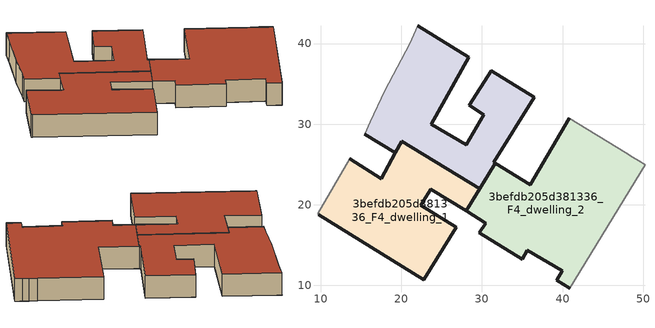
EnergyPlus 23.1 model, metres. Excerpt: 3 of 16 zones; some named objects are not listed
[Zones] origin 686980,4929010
3befdb205d381336_F4_dwelling_0
 floor to 3befdb205d381336_F3_dwelling_0 (EU_floor_Construction): 31.65,25.16 31.47,25.27 36.48,33.36 31.15,36.62 28.45,32.36 30.24,31.15 28.05,27.42 23.69,30 28.34,38.33 22.02,42.19 21.01,40 17.93,34.14 16.14,30.28 15.42,28.73 19.24,26.43 20.04,27.89 29.71,21.99 z12
 wall outside (EU_wall_Construction): 22.02,42.19 28.34,38.33 23.69,30 28.05,27.42 30.24,31.15 28.45,32.36 31.15,36.62 36.48,33.36 31.47,25.27 31.65,25.16 29.71,21.99 20.04,27.89 19.24,26.43 15.42,28.73 z12:15
 wall adiabatic (EU_wall_Construction): 15.42,28.73 16.14,30.28 17.93,34.14 21.01,40 22.02,42.19 z12:15
 roof outside (EU_roof_Construction): 31.15,36.62 36.48,33.36 31.47,25.27 31.65,25.16 29.71,21.99 20.04,27.89 19.24,26.43 15.42,28.73 16.14,30.28 17.93,34.14 21.01,40 22.02,42.19 28.34,38.33 23.69,30 28.05,27.42 30.24,31.15 28.45,32.36 z15
3befdb205d381336_F4_dwelling_1
 floor to 3befdb205d381336_F3_dwelling_1 (EU_floor_Construction): 22.8,10.66 26.78,17.18 22.39,19.9 23.63,21.93 28.02,19.21 29.71,21.99 20.04,27.89 19.24,26.43 19.24,26.42 17.48,23.2 13.6,25.69 9.58,18.88 9.75,18.77 z12
 wall outside (EU_wall_Construction): 13.6,25.69 17.48,23.2 19.24,26.42 19.24,26.43 20.04,27.89 29.71,21.99 28.02,19.21 23.63,21.93 22.39,19.9 26.78,17.18 22.8,10.66 9.75,18.77 z12:15
 wall adiabatic (EU_wall_Construction): 9.75,18.77 9.58,18.88 13.6,25.69 z12:15
 roof outside (EU_roof_Construction): 29.71,21.99 28.02,19.21 23.63,21.93 22.39,19.9 26.78,17.18 22.8,10.66 9.75,18.77 9.58,18.88 13.6,25.69 17.48,23.2 19.24,26.42 19.24,26.43 20.04,27.89 z15
3befdb205d381336_F4_dwelling_2
 floor to 3befdb205d381336_F3_dwelling_2 (EU_floor_Construction): 40.89,9.65 50.24,24.97 49.46,25.44 48.73,25.89 47.83,26.44 40.83,30.71 35.97,22.49 31.65,25.16 28.02,19.21 30.45,17.72 29.69,16.49 34.98,13.25 35.6,14.33 39.96,11.82 39.28,10.63 z12
 wall outside (EU_wall_Construction): 40.89,9.65 39.28,10.63 39.96,11.82 35.6,14.33 34.98,13.25 29.69,16.49 30.45,17.72 28.02,19.21 31.65,25.16 35.97,22.49 40.83,30.71 z12:15
 wall adiabatic (EU_wall_Construction): 40.83,30.71 47.83,26.44 48.73,25.89 49.46,25.44 50.24,24.97 40.89,9.65 z12:15
 roof outside (EU_roof_Construction): 47.83,26.44 48.73,25.89 49.46,25.44 50.24,24.97 40.89,9.65 39.28,10.63 39.96,11.82 35.6,14.33 34.98,13.25 29.69,16.49 30.45,17.72 28.02,19.21 31.65,25.16 35.97,22.49 40.83,30.71 z15
[Building]
EU S2 Campaign: North Axis=0; Terrain=City; Solar Distribution=FullExterior
[Site:Location]
Bologna: Latitude=44.5; Longitude=11.25; Time Zone=1; Elevation=37
[SizingPeriod:WeatherFileDays]
AnnualSizingPeriod: Begin Month=1; Begin Day of Month=1; End Month=12; End Day of Month=31; Day of Week for Start Day=Monday; Use Weather File Daylight Saving Period=No; Use Weather File Rain and Snow Indicators=No
[MATERIAL]
EU_InternalMass_Material: Roughness=MediumRough; Thickness=0.1; Conductivity=1; Density=1800; Specific Heat=900; Thermal Absorptance=0.9; Solar Absorptance=0.7; Visible Absorptance=0.7
[MATERIAL:NOMASS] Roughness=MediumRough; Thermal Absorptance=0.9; Solar Absorptance=0.7; Visible Absorptance=0.7
Name | Thermal Resistance
EU_wall_NoMass | 0.905828
EU_roof_NoMass | 0.37593
EU_floor_NoMass | 0.67114
[CONSTRUCTION]
EU_wall_Construction: EU_wall_NoMass
EU_roof_Construction: EU_roof_NoMass
EU_floor_Construction: EU_floor_NoMass
EU_InternalMass_Construction: EU_InternalMass_Material
[ZONE] Type=1; Multiplier=1; Ceiling Height=autocalculate; Floor Area=autocalculate; Part of Total Floor Area=Yes
Name | Volume
3befdb205d381336_F4_dwelling_0 | 557.704
3befdb205d381336_F4_dwelling_1 | 512.202
3befdb205d381336_F4_dwelling_2 | 684.136
[INTERNALMASS] Construction=EU_InternalMass_Construction
Name | Zone or ZoneList | Surface Area
3befdb205d381336_F4_dwelling_0_EU_InternalMass | 3befdb205d381336_F4_dwelling_0 | 356.641
3befdb205d381336_F4_dwelling_1_EU_InternalMass | 3befdb205d381336_F4_dwelling_1 | 233.193
3befdb205d381336_F4_dwelling_2_EU_InternalMass | 3befdb205d381336_F4_dwelling_2 | 123.444
[OTHEREQUIPMENT] Fuel Type=Electricity; Design Level Calculation Method=Watts/Area; Power per Zone Floor Area=1; Fraction Latent=0; Fraction Radiant=0; Fraction Lost=0; Carbon Dioxide Generation Rate=0; EndUse Subcategory=EU_Step8_InternalGains
Name | Zone or ZoneList or Space or SpaceList | Schedule
EU_Step8_InternalGain_3befdb205d381336_F4_dwelling_0_f000 | 3befdb205d381336_F4_dwelling_0 | EU_Step8_GainSchedule_3befdb205d381336_F4_dwelling_0_f000
EU_Step8_InternalGain_3befdb205d381336_F4_dwelling_1_f000 | 3befdb205d381336_F4_dwelling_1 | EU_Step8_GainSchedule_3befdb205d381336_F4_dwelling_1_f000
EU_Step8_InternalGain_3befdb205d381336_F4_dwelling_2_f000 | 3befdb205d381336_F4_dwelling_2 | EU_Step8_GainSchedule_3befdb205d381336_F4_dwelling_2_f000
[ZONEVENTILATION:DESIGNFLOWRATE] Schedule=EU_AlwaysOn; Design Flow Rate Calculation Method=AirChanges/Hour; Air Changes per Hour=0.73129; Ventilation Type=Natural; Fan Pressure Rise=0; Fan Total Efficiency=1; Constant Term Coefficient=1; Temperature Term Coefficient=0; Velocity Term Coefficient=0; Velocity Squared Term Coefficient=0; Minimum Indoor Temperature=-100; Maximum Indoor Temperature=100; Delta Temperature=-100; Minimum Outdoor Temperature=-100; Maximum Outdoor Temperature=100; Maximum Wind Speed=40
Name | Zone or ZoneList or Space or SpaceList
EU_ConstantAir_3befdb205d381336_F4_dwelling_0 | 3befdb205d381336_F4_dwelling_0
EU_ConstantAir_3befdb205d381336_F4_dwelling_1 | 3befdb205d381336_F4_dwelling_1
EU_ConstantAir_3befdb205d381336_F4_dwelling_2 | 3befdb205d381336_F4_dwelling_2
[HVACTEMPLATE:ZONE:IDEALLOADSAIRSYSTEM] System Availability Schedule=EU_AlwaysOn; Maximum Heating Supply Air Temperature=50; Minimum Cooling Supply Air Temperature=13; Maximum Heating Supply Air Humidity Ratio=0.0156; Minimum Cooling Supply Air Humidity Ratio=0.0077; Heating Limit=NoLimit; Cooling Limit=NoLimit; Heating Availability Schedule=EU_AlwaysOn; Cooling Availability Schedule=EU_CoolingOff; Dehumidification Control Type=ConstantSensibleHeatRatio; Cooling Sensible Heat Ratio=0.7; Dehumidification Setpoint=60; Humidification Control Type=None; Humidification Setpoint=30; Outdoor Air Method=None; Outdoor Air Flow Rate per Person=0.00944; Outdoor Air Flow Rate per Zone Floor Area=0; Outdoor Air Flow Rate per Zone=0; Demand Controlled Ventilation Type=None; Outdoor Air Economizer Type=NoEconomizer; Heat Recovery Type=None; Sensible Heat Recovery Effectiveness=0.7; Latent Heat Recovery Effectiveness=0.65
Name | Template Thermostat
3befdb205d381336_F4_dwelling_0 | EU_HeatOnly_3befdb205d381336_F4_dwelling_0
3befdb205d381336_F4_dwelling_1 | EU_HeatOnly_3befdb205d381336_F4_dwelling_1
3befdb205d381336_F4_dwelling_2 | EU_HeatOnly_3befdb205d381336_F4_dwelling_2
[SIZING:ZONE] Zone Cooling Design Supply Air Temperature Input Method=SupplyAirTemperature; Zone Cooling Design Supply Air Temperature=13; Zone Heating Design Supply Air Temperature Input Method=SupplyAirTemperature; Zone Heating Design Supply Air Temperature=50; Zone Cooling Design Supply Air Humidity Ratio=0.008; Zone Heating Design Supply Air Humidity Ratio=0.008; Cooling Design Air Flow Method=DesignDay; Cooling Design Air Flow Rate=0; Cooling Minimum Air Flow per Zone Floor Area=0.000762; Cooling Minimum Air Flow=0; Cooling Minimum Air Flow Fraction=0.2; Heating Design Air Flow Method=DesignDay; Heating Design Air Flow Rate=0; Heating Maximum Air Flow per Zone Floor Area=0.002032; Heating Maximum Air Flow=0.141576; Heating Maximum Air Flow Fraction=0.3; Account for Dedicated Outdoor Air System=No; Dedicated Outdoor Air System Control Strategy=NeutralSupplyAir; Dedicated Outdoor Air Low Setpoint Temperature for Design=autosize; Dedicated Outdoor Air High Setpoint Temperature for Design=autosize; Zone Load Sizing Method=Sensible Load Only No Latent Load; Zone Latent Cooling Design Supply Air Humidity Ratio Input Method=HumidityRatioDifference; Zone Cooling Design Supply Air Humidity Ratio Difference=0.005; Zone Latent Heating Design Supply Air Humidity Ratio Input Method=HumidityRatioDifference; Zone Humidification Design Supply Air Humidity Ratio Difference=0.005
3befdb205d381336_F4_dwelling_0; 3befdb205d381336_F4_dwelling_1; 3befdb205d381336_F4_dwelling_2
[SCHEDULE:CONSTANT]
Name | Hourly Value
EU_AlwaysOn | 1
EU_CoolingOff | 0
[SCHEDULE:FILE] Column Number=1; Rows to Skip at Top=0; Number of Hours of Data=8760; Column Separator=Comma; Interpolate to Timestep=No; Minutes per Item=60; Adjust Schedule for Daylight Savings=Yes
Name | File
EU_Step8_GainSchedule_3befdb205d381336_F4_dwelling_0_f000 | ../../schedules/3befdb205d381336/3befdb205d381336_F4_dwelling_0_f000_gain.csv
EU_Step8_GainSchedule_3befdb205d381336_F4_dwelling_1_f000 | ../../schedules/3befdb205d381336/3befdb205d381336_F4_dwelling_1_f000_gain.csv
EU_Step8_GainSchedule_3befdb205d381336_F4_dwelling_2_f000 | ../../schedules/3befdb205d381336/3befdb205d381336_F4_dwelling_2_f000_gain.csv
